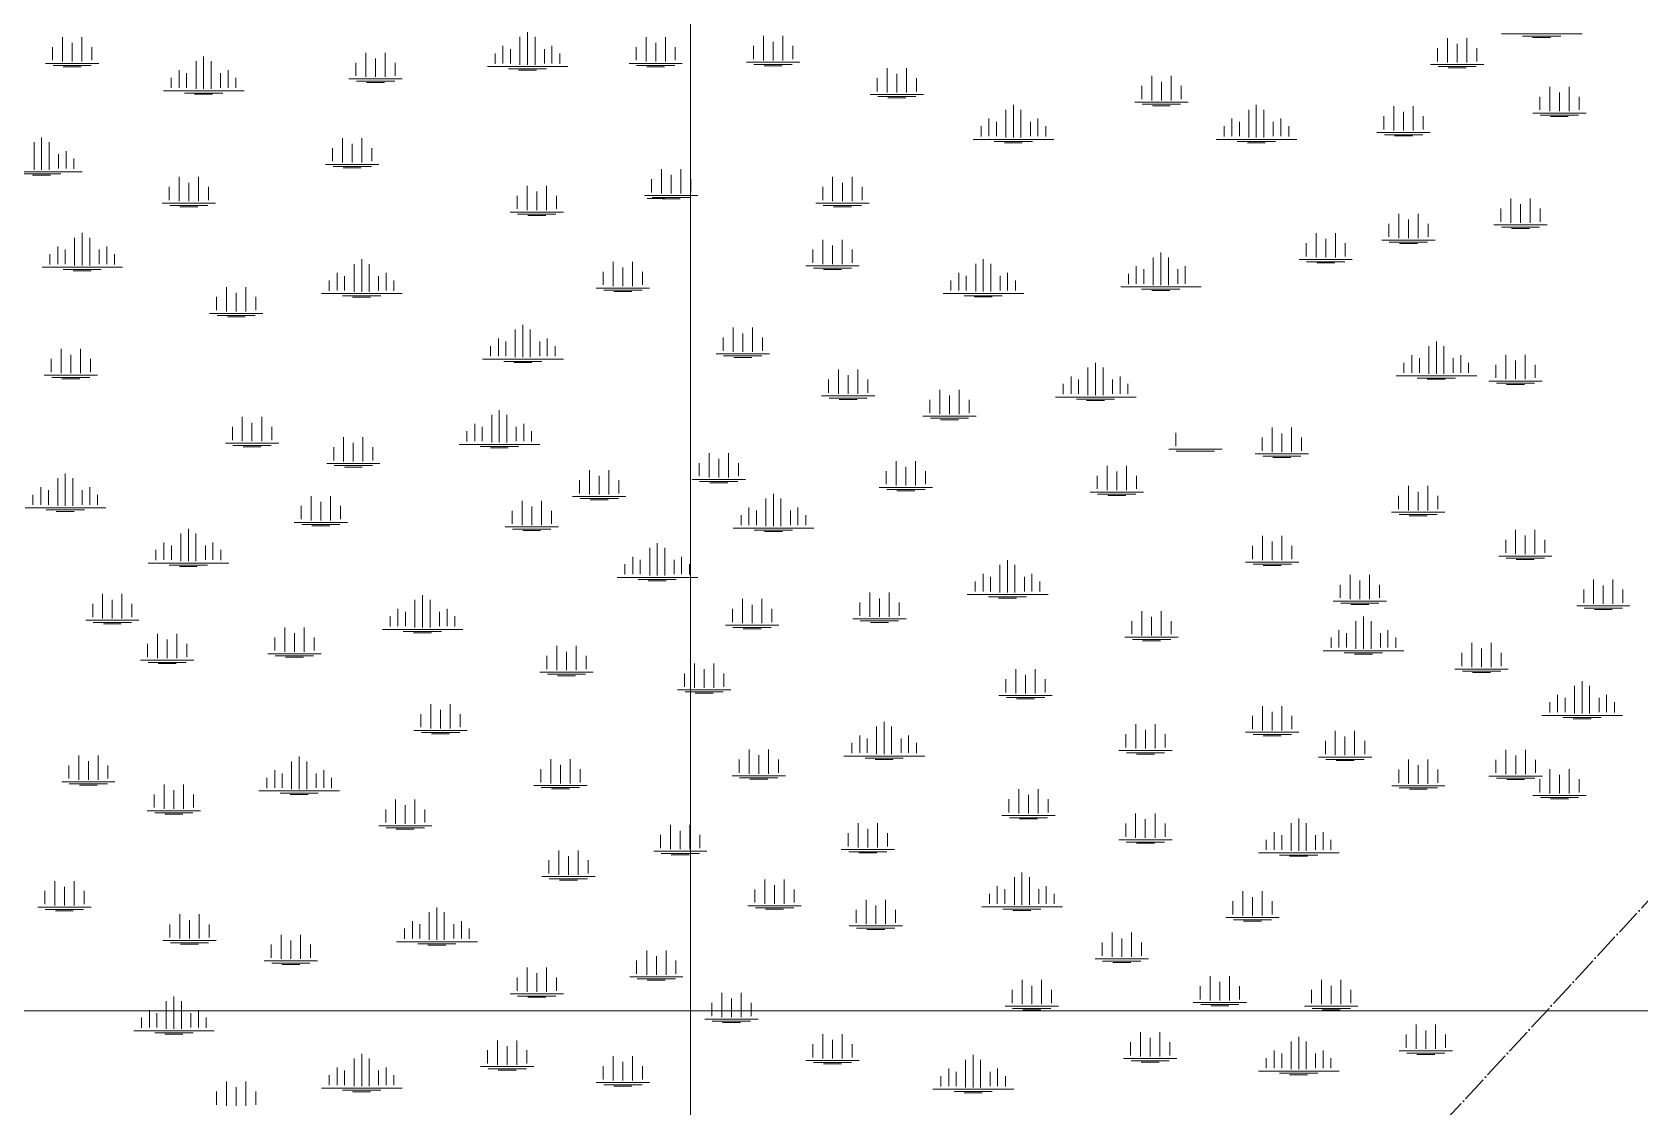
# Model space of a CAD drawing. Header units: metres. Extents: x 405809 to 420020, y 8257398 to 8272141.
# Drawn here: x 408388 to 409882, y 8259911 to 8260909 of the extents above; entities that cross this region are included whole.
import ezdxf

# ---------------------------------------------------------------- set-up
doc = ezdxf.new("R2010")
doc.units = ezdxf.units.M
doc.linetypes.add('ACAD_ISO04W100', pattern=[30, 24, -3, 0, -3])
for name, color, linetype, lineweight in [('BOFEDALES', 112, 'Continuous', 5), ('COORDENADAS', 30, 'Continuous', 5), ('PERT. DE LA RESERVA', 163, 'ACAD_ISO04W100', 30)]:
    doc.layers.add(name, color=color, linetype=linetype, lineweight=lineweight)

msp = doc.modelspace()

# ---------------------------------------------------------------- linework, layer by layer
at = {"layer": 'BOFEDALES'}
for p, q in [((408407.4, 8260895.5), (408407.4, 8260883.2)), ((408416.6, 8260882.1), (408416.6, 8260904.7)), ((408425.6, 8260882.1), (408425.6, 8260899.4)), ((408434.6, 8260882.1), (408434.6, 8260904.7)), ((408443.9, 8260895.5), (408443.9, 8260883.2)), ((408825.9, 8260896.6), (408825.9, 8260880.2)), ((408841.7, 8260879.1), (408841.7, 8260904.9)), ((408848.7, 8260879.1), (408848.7, 8260909.3)), ((408848.7, 8260879.1), (408848.7, 8260904.9)), ((408855.7, 8260879.1), (408855.7, 8260904.9)), ((408871.4, 8260896.6), (408871.4, 8260880.2)), ((408949.5, 8260895.5), (408949.5, 8260883.2)), ((408958.8, 8260882.1), (408958.8, 8260904.7)), ((408967.8, 8260882.1), (408967.8, 8260899.4)), ((408976.8, 8260882.1), (408976.8, 8260904.7)), ((408986, 8260895.5), (408986, 8260883.2)), ((409058.6, 8260896.5), (409058.6, 8260884.2)), ((409067.9, 8260883.1), (409067.9, 8260905.8)), ((409076.9, 8260883.1), (409076.9, 8260900.4)), ((409085.9, 8260883.1), (409085.9, 8260905.8)), ((409095.1, 8260896.5), (409095.1, 8260884.2)), ((409703.4, 8260881.1), (409703.4, 8260903.8)), ((409712.4, 8260881.1), (409712.4, 8260898.4)), ((409721.4, 8260881.1), (409721.4, 8260903.8)), ((409753.5, 8260907.7), (409828.5, 8260907.7)), ((409773.1, 8260905.7), (409808.6, 8260905.7)), ((409782.5, 8260904.4), (409799.2, 8260904.4)), ((408400.9, 8260880.3), (408450.4, 8260880.3)), ((408540.7, 8260856.6), (408540.7, 8260882.3)), ((408547.7, 8260856.6), (408547.7, 8260886.7)), ((408547.7, 8260856.6), (408547.7, 8260882.3)), ((408554.7, 8260856.6), (408554.7, 8260882.3)), ((408689.3, 8260881), (408689.3, 8260868.8)), ((408698.5, 8260867.7), (408698.5, 8260890.3)), ((408707.5, 8260867.7), (408707.5, 8260885)), ((408716.5, 8260867.7), (408716.5, 8260890.3)), ((408725.8, 8260881), (408725.8, 8260868.8)), ((408818.6, 8260889.5), (408818.6, 8260880)), ((408832.9, 8260893.7), (408832.9, 8260880.2)), ((408864.4, 8260893.7), (408864.4, 8260880.2)), ((408878.7, 8260889.5), (408878.7, 8260880)), ((408943, 8260880.3), (408992.5, 8260880.3)), ((409052.1, 8260881.4), (409101.6, 8260881.4)), ((409694.2, 8260894.5), (409694.2, 8260882.2)), ((409730.7, 8260894.5), (409730.7, 8260882.2)), ((408407.9, 8260878.3), (408443.4, 8260878.3)), ((408417.3, 8260877.1), (408434, 8260877.1)), ((408517.7, 8260867), (408517.7, 8260857.5)), ((408525, 8260874), (408525, 8260857.7)), ((408532, 8260871.2), (408532, 8260857.7)), ((408563.5, 8260871.2), (408563.5, 8260857.7)), ((408570.5, 8260874), (408570.5, 8260857.7)), ((408577.8, 8260867), (408577.8, 8260857.5)), ((408682.8, 8260865.9), (408732.3, 8260865.9)), ((408811.4, 8260877.4), (408886.3, 8260877.4)), ((408830.9, 8260875.4), (408866.4, 8260875.4)), ((408840.4, 8260874.1), (408857, 8260874.1)), ((408950, 8260878.3), (408985.5, 8260878.3)), ((408959.4, 8260877.1), (408976.1, 8260877.1)), ((409059.1, 8260879.4), (409094.6, 8260879.4)), ((409068.5, 8260878.1), (409085.2, 8260878.1)), ((409173.6, 8260866.6), (409173.6, 8260854.3)), ((409182.8, 8260853.3), (409182.8, 8260875.9)), ((409191.8, 8260853.3), (409191.8, 8260870.5)), ((409200.8, 8260853.3), (409200.8, 8260875.9)), ((409210.1, 8260866.6), (409210.1, 8260854.3)), ((409428.6, 8260846), (409428.6, 8260868.7)), ((409446.6, 8260846), (409446.6, 8260868.7)), ((409687.7, 8260879.4), (409737.2, 8260879.4)), ((409694.7, 8260877.4), (409730.2, 8260877.4)), ((409704.1, 8260876.1), (409720.7, 8260876.1)), ((408510.4, 8260854.8), (408585.3, 8260854.8)), ((408530, 8260852.8), (408565.5, 8260852.8)), ((408539.4, 8260851.6), (408556, 8260851.6)), ((408689.8, 8260863.9), (408725.3, 8260863.9)), ((408699.2, 8260862.6), (408715.9, 8260862.6)), ((409167.1, 8260851.5), (409216.6, 8260851.5)), ((409419.4, 8260859.4), (409419.4, 8260847.1)), ((409437.6, 8260846), (409437.6, 8260863.3)), ((409455.9, 8260859.4), (409455.9, 8260847.1)), ((409798.4, 8260836), (409798.4, 8260858.6)), ((409807.4, 8260836), (409807.4, 8260853.3)), ((409816.4, 8260836), (409816.4, 8260858.6)), ((409174.1, 8260849.5), (409209.6, 8260849.5)), ((409183.5, 8260848.2), (409200.2, 8260848.2)), ((409293.1, 8260811.5), (409293.1, 8260837.3)), ((409300.1, 8260811.5), (409300.1, 8260841.7)), ((409300.1, 8260811.5), (409300.1, 8260837.3)), ((409307.1, 8260811.5), (409307.1, 8260837.3)), ((409412.9, 8260844.3), (409462.4, 8260844.3)), ((409419.9, 8260842.3), (409455.4, 8260842.3)), ((409429.3, 8260841), (409445.9, 8260841)), ((409518.8, 8260811.5), (409518.8, 8260837.3)), ((409525.8, 8260811.5), (409525.8, 8260841.7)), ((409525.8, 8260811.5), (409525.8, 8260837.3)), ((409532.8, 8260811.5), (409532.8, 8260837.3)), ((409653.6, 8260817.9), (409653.6, 8260840.5)), ((409662.6, 8260817.9), (409662.6, 8260835.2)), ((409671.6, 8260817.9), (409671.6, 8260840.5)), ((409789.2, 8260849.3), (409789.2, 8260837.1)), ((409825.7, 8260849.3), (409825.7, 8260837.1)), ((409270.1, 8260821.9), (409270.1, 8260812.4)), ((409277.4, 8260829), (409277.4, 8260812.6)), ((409284.4, 8260826.1), (409284.4, 8260812.6)), ((409315.9, 8260826.1), (409315.9, 8260812.6)), ((409322.9, 8260829), (409322.9, 8260812.6)), ((409330.2, 8260821.9), (409330.2, 8260812.4)), ((409495.8, 8260821.9), (409495.8, 8260812.4)), ((409503.1, 8260829), (409503.1, 8260812.6)), ((409510.1, 8260826.1), (409510.1, 8260812.6)), ((409541.6, 8260826.1), (409541.6, 8260812.6)), ((409548.6, 8260829), (409548.6, 8260812.6)), ((409555.9, 8260821.9), (409555.9, 8260812.4)), ((409644.4, 8260831.2), (409644.4, 8260819)), ((409680.9, 8260831.2), (409680.9, 8260819)), ((409782.7, 8260834.2), (409832.2, 8260834.2)), ((409789.7, 8260832.2), (409825.2, 8260832.2)), ((409799.1, 8260830.9), (409815.7, 8260830.9)), ((408390.2, 8260781.5), (408390.2, 8260807.2)), ((408397.2, 8260781.5), (408397.2, 8260811.6)), ((408397.2, 8260781.5), (408397.2, 8260807.2)), ((408404.2, 8260781.5), (408404.2, 8260807.2)), ((408676.9, 8260788.3), (408676.9, 8260810.9)), ((408685.9, 8260788.3), (408685.9, 8260805.6)), ((408694.9, 8260788.3), (408694.9, 8260810.9)), ((409262.8, 8260809.7), (409337.7, 8260809.7)), ((409282.4, 8260807.7), (409317.9, 8260807.7)), ((409291.8, 8260806.5), (409308.4, 8260806.5)), ((409488.5, 8260809.7), (409563.5, 8260809.7)), ((409508.1, 8260807.7), (409543.6, 8260807.7)), ((409517.5, 8260806.5), (409534.2, 8260806.5)), ((409637.9, 8260816.1), (409687.4, 8260816.1)), ((409644.9, 8260814.1), (409680.4, 8260814.1)), ((409654.3, 8260812.9), (409671, 8260812.9)), ((408413, 8260796), (408413, 8260782.6)), ((408420, 8260798.9), (408420, 8260782.6)), ((408427.3, 8260791.9), (408427.3, 8260782.4)), ((408667.6, 8260801.6), (408667.6, 8260789.4)), ((408704.1, 8260801.6), (408704.1, 8260789.4)), ((408359.9, 8260779.7), (408434.9, 8260779.7)), ((408379.5, 8260777.7), (408415, 8260777.7)), ((408388.9, 8260776.4), (408405.6, 8260776.4)), ((408661.1, 8260786.5), (408710.6, 8260786.5)), ((408668.1, 8260784.5), (408703.6, 8260784.5)), ((408677.5, 8260783.3), (408694.2, 8260783.3)), ((408973.2, 8260759.4), (408973.2, 8260782.1)), ((408982.2, 8260759.4), (408982.2, 8260776.7)), ((408991.2, 8260759.4), (408991.2, 8260782.1)), ((408515.8, 8260765.6), (408515.8, 8260753.3)), ((408525.1, 8260752.2), (408525.1, 8260774.8)), ((408534.1, 8260752.2), (408534.1, 8260769.5)), ((408543.1, 8260752.2), (408543.1, 8260774.8)), ((408552.3, 8260765.6), (408552.3, 8260753.3)), ((408848.3, 8260744), (408848.3, 8260766.6)), ((408857.3, 8260744), (408857.3, 8260761.3)), ((408866.3, 8260744), (408866.3, 8260766.6)), ((408964, 8260772.8), (408964, 8260760.5)), ((409000.5, 8260772.8), (409000.5, 8260760.5)), ((409123, 8260765.6), (409123, 8260753.3)), ((409132.2, 8260752.2), (409132.2, 8260774.8)), ((409141.2, 8260752.2), (409141.2, 8260769.5)), ((409150.2, 8260752.2), (409150.2, 8260774.8)), ((409159.5, 8260765.6), (409159.5, 8260753.3)), ((408509.3, 8260750.4), (408558.8, 8260750.4)), ((408516.3, 8260748.4), (408551.8, 8260748.4)), ((408525.7, 8260747.2), (408542.4, 8260747.2)), ((408839, 8260757.3), (408839, 8260745.1)), ((408875.5, 8260757.3), (408875.5, 8260745.1)), ((408957.5, 8260757.7), (409007, 8260757.7)), ((408960, 8260754.8), (408976.7, 8260754.8)), ((408964.5, 8260755.7), (409000, 8260755.7)), ((408973.9, 8260754.4), (408990.6, 8260754.4)), ((409116.5, 8260750.4), (409166, 8260750.4)), ((409123.5, 8260748.4), (409159, 8260748.4)), ((409132.9, 8260747.2), (409149.6, 8260747.2)), ((409762.2, 8260732.1), (409762.2, 8260754.7)), ((409771.2, 8260732.1), (409771.2, 8260749.4)), ((409780.2, 8260732.1), (409780.2, 8260754.7)), ((408832.5, 8260742.2), (408882, 8260742.2)), ((408839.5, 8260740.2), (408875, 8260740.2)), ((408848.9, 8260738.9), (408865.6, 8260738.9)), ((409648.9, 8260731.3), (409648.9, 8260719.1)), ((409658.2, 8260718), (409658.2, 8260740.6)), ((409667.2, 8260718), (409667.2, 8260735.3)), ((409676.2, 8260718), (409676.2, 8260740.6)), ((409685.4, 8260731.3), (409685.4, 8260719.1)), ((409753, 8260745.4), (409753, 8260733.2)), ((409789.5, 8260745.4), (409789.5, 8260733.2)), ((408427.9, 8260692.7), (408427.9, 8260718.4)), ((408434.9, 8260692.7), (408434.9, 8260722.9)), ((408434.9, 8260692.7), (408434.9, 8260718.4)), ((408441.9, 8260692.7), (408441.9, 8260718.4)), ((409123, 8260693.9), (409123, 8260716.5)), ((409141, 8260693.9), (409141, 8260716.5)), ((409581.3, 8260699.9), (409581.3, 8260722.5)), ((409590.3, 8260699.9), (409590.3, 8260717.2)), ((409599.3, 8260699.9), (409599.3, 8260722.5)), ((409642.4, 8260716.2), (409691.9, 8260716.2)), ((409746.5, 8260730.3), (409796, 8260730.3)), ((409753.5, 8260728.3), (409789, 8260728.3)), ((409762.9, 8260727), (409779.6, 8260727)), ((408404.8, 8260703.1), (408404.8, 8260693.6)), ((408412.2, 8260710.1), (408412.2, 8260693.8)), ((408419.2, 8260707.3), (408419.2, 8260693.8)), ((408450.7, 8260707.3), (408450.7, 8260693.8)), ((408457.7, 8260710.1), (408457.7, 8260693.8)), ((408465, 8260703.1), (408465, 8260693.6)), ((409113.8, 8260707.3), (409113.8, 8260695)), ((409132, 8260693.9), (409132, 8260711.2)), ((409150.3, 8260707.3), (409150.3, 8260695)), ((409437.1, 8260674.4), (409437.1, 8260704.6)), ((409572, 8260713.2), (409572, 8260701)), ((409608.5, 8260713.2), (409608.5, 8260701)), ((409649.4, 8260714.2), (409684.9, 8260714.2)), ((409658.8, 8260712.9), (409675.5, 8260712.9)), ((408397.6, 8260690.9), (408472.5, 8260690.9)), ((408417.2, 8260688.9), (408452.7, 8260688.9)), ((408426.6, 8260687.7), (408443.2, 8260687.7)), ((408687.6, 8260668.2), (408687.6, 8260693.9)), ((408694.6, 8260668.2), (408694.6, 8260698.3)), ((408694.6, 8260668.2), (408694.6, 8260693.9)), ((408701.6, 8260668.2), (408701.6, 8260693.9)), ((408919.1, 8260686.7), (408919.1, 8260674.5)), ((408928.3, 8260673.4), (408928.3, 8260696)), ((408937.3, 8260673.4), (408937.3, 8260690.7)), ((408946.3, 8260673.4), (408946.3, 8260696)), ((408955.6, 8260686.7), (408955.6, 8260674.5)), ((409107.3, 8260692.1), (409156.8, 8260692.1)), ((409114.3, 8260690.1), (409149.8, 8260690.1)), ((409123.7, 8260688.9), (409140.4, 8260688.9)), ((409249.3, 8260685.7), (409249.3, 8260669.4)), ((409265.1, 8260668.3), (409265.1, 8260694)), ((409272.1, 8260668.3), (409272.1, 8260698.5)), ((409272.1, 8260668.3), (409272.1, 8260694)), ((409279.1, 8260668.3), (409279.1, 8260694)), ((409294.8, 8260685.7), (409294.8, 8260669.4)), ((409414.3, 8260691.8), (409414.3, 8260675.5)), ((409421.3, 8260689), (409421.3, 8260675.5)), ((409430.1, 8260674.4), (409430.1, 8260700.1)), ((409437.1, 8260674.4), (409437.1, 8260700.1)), ((409444.1, 8260674.4), (409444.1, 8260700.1)), ((409452.8, 8260689), (409452.8, 8260675.5)), ((409459.8, 8260691.8), (409459.8, 8260675.5)), ((409565.5, 8260698.1), (409615, 8260698.1)), ((409572.5, 8260696.1), (409608, 8260696.1)), ((409581.9, 8260694.9), (409598.6, 8260694.9)), ((408569.1, 8260649.9), (408569.1, 8260672.5)), ((408587.1, 8260649.9), (408587.1, 8260672.5)), ((408664.5, 8260678.6), (408664.5, 8260669.1)), ((408671.8, 8260685.6), (408671.8, 8260669.3)), ((408678.8, 8260682.7), (408678.8, 8260669.3)), ((408710.3, 8260682.7), (408710.3, 8260669.3)), ((408717.3, 8260685.6), (408717.3, 8260669.3)), ((408724.6, 8260678.6), (408724.6, 8260669.1)), ((408912.6, 8260671.6), (408962.1, 8260671.6)), ((409242, 8260678.7), (409242, 8260669.2)), ((409256.3, 8260682.9), (409256.3, 8260669.4)), ((409287.8, 8260682.9), (409287.8, 8260669.4)), ((409302.1, 8260678.7), (409302.1, 8260669.2)), ((409399.8, 8260672.6), (409474.7, 8260672.6)), ((409407, 8260684.8), (409407, 8260675.3)), ((408559.8, 8260663.3), (408559.8, 8260651)), ((408578.1, 8260649.9), (408578.1, 8260667.2)), ((408596.3, 8260663.3), (408596.3, 8260651)), ((408657.2, 8260666.4), (408732.2, 8260666.4)), ((408676.8, 8260664.4), (408712.3, 8260664.4)), ((408686.2, 8260663.1), (408702.9, 8260663.1)), ((408919.6, 8260669.6), (408955.1, 8260669.6)), ((408929, 8260668.3), (408945.7, 8260668.3)), ((409234.8, 8260666.5), (409309.7, 8260666.5)), ((409254.3, 8260664.5), (409289.8, 8260664.5)), ((409263.8, 8260663.3), (409280.4, 8260663.3)), ((409419.3, 8260670.6), (409454.8, 8260670.6)), ((409428.7, 8260669.4), (409445.4, 8260669.4)), ((408553.3, 8260648.1), (408602.8, 8260648.1)), ((408560.3, 8260646.1), (408595.8, 8260646.1)), ((408569.8, 8260644.9), (408586.4, 8260644.9)), ((408837.3, 8260607.3), (408837.3, 8260633)), ((408844.3, 8260607.3), (408844.3, 8260637.4)), ((408844.3, 8260607.3), (408844.3, 8260633)), ((408851.3, 8260607.3), (408851.3, 8260633)), ((409039.7, 8260612.3), (409039.7, 8260634.9)), ((409048.7, 8260612.3), (409048.7, 8260629.5)), ((409057.7, 8260612.3), (409057.7, 8260634.9)), ((408415.4, 8260592.4), (408415.4, 8260615)), ((408433.4, 8260592.4), (408433.4, 8260615)), ((408814.3, 8260617.7), (408814.3, 8260608.2)), ((408821.6, 8260624.7), (408821.6, 8260608.4)), ((408828.6, 8260621.9), (408828.6, 8260608.4)), ((408860.1, 8260621.9), (408860.1, 8260608.4)), ((408867.1, 8260624.7), (408867.1, 8260608.4)), ((408874.4, 8260617.7), (408874.4, 8260608.2)), ((409030.4, 8260625.6), (409030.4, 8260613.3)), ((409066.9, 8260625.6), (409066.9, 8260613.3)), ((409686.1, 8260591.8), (409686.1, 8260617.5)), ((409693.1, 8260591.8), (409693.1, 8260621.9)), ((409693.1, 8260591.8), (409693.1, 8260617.5)), ((409700.1, 8260591.8), (409700.1, 8260617.5)), ((408406.1, 8260605.8), (408406.1, 8260593.5)), ((408424.4, 8260592.4), (408424.4, 8260609.7)), ((408442.6, 8260605.8), (408442.6, 8260593.5)), ((408807, 8260605.5), (408882, 8260605.5)), ((408826.6, 8260603.5), (408862.1, 8260603.5)), ((408836, 8260602.3), (408852.7, 8260602.3)), ((409023.9, 8260610.5), (409073.4, 8260610.5)), ((409030.9, 8260608.5), (409066.4, 8260608.5)), ((409040.3, 8260607.2), (409057, 8260607.2)), ((409369.4, 8260572.1), (409369.4, 8260597.8)), ((409376.4, 8260572.1), (409376.4, 8260602.2)), ((409376.4, 8260572.1), (409376.4, 8260597.8)), ((409383.4, 8260572.1), (409383.4, 8260597.8)), ((409663, 8260602.2), (409663, 8260592.7)), ((409670.3, 8260609.2), (409670.3, 8260592.9)), ((409677.3, 8260606.4), (409677.3, 8260592.9)), ((409708.8, 8260606.4), (409708.8, 8260592.9)), ((409715.8, 8260609.2), (409715.8, 8260592.9)), ((409723.1, 8260602.2), (409723.1, 8260592.7)), ((409748.4, 8260600.3), (409748.4, 8260588.1)), ((409757.7, 8260587), (409757.7, 8260609.6)), ((409766.7, 8260587), (409766.7, 8260604.3)), ((409775.7, 8260587), (409775.7, 8260609.6)), ((409784.9, 8260600.3), (409784.9, 8260588.1)), ((408399.6, 8260590.6), (408449.1, 8260590.6)), ((408406.6, 8260588.6), (408442.1, 8260588.6)), ((408416.1, 8260587.4), (408432.7, 8260587.4)), ((409128.4, 8260586.5), (409128.4, 8260574.3)), ((409137.7, 8260573.2), (409137.7, 8260595.8)), ((409146.7, 8260573.2), (409146.7, 8260590.5)), ((409155.7, 8260573.2), (409155.7, 8260595.8)), ((409164.9, 8260586.5), (409164.9, 8260574.3)), ((409346.4, 8260582.5), (409346.4, 8260573)), ((409353.7, 8260589.5), (409353.7, 8260573.2)), ((409360.7, 8260586.7), (409360.7, 8260573.2)), ((409392.2, 8260586.7), (409392.2, 8260573.2)), ((409399.2, 8260589.5), (409399.2, 8260573.2)), ((409406.5, 8260582.5), (409406.5, 8260573)), ((409655.8, 8260590), (409730.7, 8260590)), ((409675.3, 8260588), (409710.8, 8260588)), ((409684.7, 8260586.8), (409701.4, 8260586.8)), ((409741.9, 8260585.2), (409791.4, 8260585.2)), ((409748.9, 8260583.2), (409784.4, 8260583.2)), ((409758.4, 8260581.9), (409775, 8260581.9)), ((409121.9, 8260571.4), (409171.4, 8260571.4)), ((409128.9, 8260569.4), (409164.4, 8260569.4)), ((409138.4, 8260568.2), (409155, 8260568.2)), ((409222.5, 8260567.7), (409222.5, 8260555.5)), ((409231.8, 8260554.4), (409231.8, 8260577)), ((409240.8, 8260554.4), (409240.8, 8260571.7)), ((409249.8, 8260554.4), (409249.8, 8260577)), ((409259, 8260567.7), (409259, 8260555.5)), ((409339.1, 8260570.3), (409414.1, 8260570.3)), ((409358.7, 8260568.3), (409394.2, 8260568.3)), ((409368.1, 8260567.1), (409384.8, 8260567.1)), ((408583.7, 8260529.2), (408583.7, 8260551.8)), ((408601.7, 8260529.2), (408601.7, 8260551.8)), ((408815.5, 8260528.1), (408815.5, 8260553.8)), ((408822.5, 8260528.1), (408822.5, 8260558.2)), ((408822.5, 8260528.1), (408822.5, 8260553.8)), ((408829.5, 8260528.1), (408829.5, 8260553.8)), ((409216, 8260552.6), (409265.5, 8260552.6)), ((408574.5, 8260542.5), (408574.5, 8260530.3)), ((408592.7, 8260529.2), (408592.7, 8260546.5)), ((408611, 8260542.5), (408611, 8260530.3)), ((408792.4, 8260538.5), (408792.4, 8260529)), ((408799.7, 8260545.5), (408799.7, 8260529.2)), ((408806.7, 8260542.7), (408806.7, 8260529.2)), ((408838.2, 8260542.7), (408838.2, 8260529.2)), ((408845.2, 8260545.5), (408845.2, 8260529.2)), ((408852.5, 8260538.5), (408852.5, 8260529)), ((409223, 8260550.6), (409258.5, 8260550.6)), ((409232.4, 8260549.3), (409249.1, 8260549.3)), ((409451, 8260537.1), (409451, 8260524.8)), ((409540.5, 8260519.2), (409540.5, 8260541.9)), ((409549.5, 8260519.2), (409549.5, 8260536.5)), ((409558.5, 8260519.2), (409558.5, 8260541.9)), ((408568, 8260527.4), (408617.5, 8260527.4)), ((408575, 8260525.4), (408610.5, 8260525.4)), ((408584.4, 8260524.2), (408601.1, 8260524.2)), ((408668.6, 8260523.7), (408668.6, 8260511.5)), ((408677.8, 8260510.4), (408677.8, 8260533)), ((408686.8, 8260510.4), (408686.8, 8260527.7)), ((408695.8, 8260510.4), (408695.8, 8260533)), ((408705.1, 8260523.7), (408705.1, 8260511.5)), ((408785.2, 8260526.3), (408860.1, 8260526.3)), ((408804.7, 8260524.3), (408840.2, 8260524.3)), ((408814.2, 8260523.1), (408830.8, 8260523.1)), ((409444.5, 8260522), (409494, 8260522)), ((409531.3, 8260532.6), (409531.3, 8260520.3)), ((409567.8, 8260532.6), (409567.8, 8260520.3)), ((408662.1, 8260508.6), (408711.6, 8260508.6)), ((408669.1, 8260506.6), (408704.6, 8260506.6)), ((409008.1, 8260508.9), (409008.1, 8260496.7)), ((409017.4, 8260495.6), (409017.4, 8260518.2)), ((409026.4, 8260495.6), (409026.4, 8260512.9)), ((409035.4, 8260495.6), (409035.4, 8260518.2)), ((409044.7, 8260508.9), (409044.7, 8260496.7)), ((409191.2, 8260488.2), (409191.2, 8260510.8)), ((409209.2, 8260488.2), (409209.2, 8260510.8)), ((409451.5, 8260520), (409487, 8260520)), ((409524.8, 8260517.5), (409574.3, 8260517.5)), ((409531.8, 8260515.5), (409567.3, 8260515.5)), ((409541.2, 8260514.2), (409557.9, 8260514.2)), ((408412.2, 8260469.2), (408412.2, 8260494.9)), ((408419.2, 8260469.2), (408419.2, 8260499.3)), ((408419.2, 8260469.2), (408419.2, 8260494.9)), ((408426.2, 8260469.2), (408426.2, 8260494.9)), ((408678.5, 8260505.3), (408695.1, 8260505.3)), ((408897.1, 8260493.1), (408897.1, 8260480.8)), ((408906.3, 8260479.8), (408906.3, 8260502.4)), ((408915.3, 8260479.8), (408915.3, 8260497)), ((408924.3, 8260479.8), (408924.3, 8260502.4)), ((408933.6, 8260493.1), (408933.6, 8260480.8)), ((409001.6, 8260493.8), (409051.2, 8260493.8)), ((409008.6, 8260491.8), (409044.2, 8260491.8)), ((409181.9, 8260501.5), (409181.9, 8260489.3)), ((409200.2, 8260488.2), (409200.2, 8260505.5)), ((409218.5, 8260501.5), (409218.5, 8260489.3)), ((409377.9, 8260497.1), (409377.9, 8260484.9)), ((409387.1, 8260483.8), (409387.1, 8260506.4)), ((409396.1, 8260483.8), (409396.1, 8260501.1)), ((409405.1, 8260483.8), (409405.1, 8260506.4)), ((409414.4, 8260497.1), (409414.4, 8260484.9)), ((408389.2, 8260479.6), (408389.2, 8260470.1)), ((408396.5, 8260486.6), (408396.5, 8260470.3)), ((408403.5, 8260483.7), (408403.5, 8260470.3)), ((408435, 8260483.7), (408435, 8260470.3)), ((408442, 8260486.6), (408442, 8260470.3)), ((408449.3, 8260479.6), (408449.3, 8260470.1)), ((408647.7, 8260455.7), (408647.7, 8260478.3)), ((408665.7, 8260455.7), (408665.7, 8260478.3)), ((408890.6, 8260478), (408940.1, 8260478)), ((409018.1, 8260490.5), (409034.7, 8260490.5)), ((409077.1, 8260450.3), (409077.1, 8260480.5)), ((409175.4, 8260486.4), (409225, 8260486.4)), ((409182.4, 8260484.4), (409218, 8260484.4)), ((409191.9, 8260483.1), (409208.5, 8260483.1)), ((409371.4, 8260482), (409420.9, 8260482)), ((409378.4, 8260480), (409413.9, 8260480)), ((409387.8, 8260478.8), (409404.5, 8260478.8)), ((409658, 8260478.4), (409658, 8260466.1)), ((409667.2, 8260465), (409667.2, 8260487.7)), ((409676.2, 8260465), (409676.2, 8260482.3)), ((409685.2, 8260465), (409685.2, 8260487.7)), ((409694.5, 8260478.4), (409694.5, 8260466.1)), ((408381.9, 8260467.4), (408456.9, 8260467.4)), ((408401.5, 8260465.4), (408437, 8260465.4)), ((408410.9, 8260464.1), (408427.6, 8260464.1)), ((408638.4, 8260469.1), (408638.4, 8260456.8)), ((408656.7, 8260455.7), (408656.7, 8260473)), ((408674.9, 8260469.1), (408674.9, 8260456.8)), ((408834.3, 8260464.7), (408834.3, 8260452.4)), ((408843.6, 8260451.4), (408843.6, 8260474)), ((408852.6, 8260451.4), (408852.6, 8260468.6)), ((408861.6, 8260451.4), (408861.6, 8260474)), ((408870.9, 8260464.7), (408870.9, 8260452.4)), ((408897.5, 8260476), (408933.1, 8260476)), ((408907, 8260474.7), (408923.6, 8260474.7)), ((409054.4, 8260467.8), (409054.4, 8260451.4)), ((409061.4, 8260464.9), (409061.4, 8260451.4)), ((409070.1, 8260450.3), (409070.1, 8260476.1)), ((409077.1, 8260450.3), (409077.1, 8260476.1)), ((409084.1, 8260450.3), (409084.1, 8260476.1)), ((409092.9, 8260464.9), (409092.9, 8260451.4)), ((409099.9, 8260467.8), (409099.9, 8260451.4)), ((409651.5, 8260463.3), (409701, 8260463.3)), ((408533.6, 8260417.9), (408533.6, 8260448)), ((408631.9, 8260453.9), (408681.4, 8260453.9)), ((408638.9, 8260451.9), (408674.4, 8260451.9)), ((408648.3, 8260450.7), (408665, 8260450.7)), ((408827.8, 8260449.6), (408877.4, 8260449.6)), ((408834.8, 8260447.6), (408870.4, 8260447.6)), ((409039.8, 8260448.5), (409114.8, 8260448.5)), ((409047.1, 8260460.7), (409047.1, 8260451.2)), ((409107.2, 8260460.7), (409107.2, 8260451.2)), ((409658.5, 8260461.3), (409694, 8260461.3)), ((409667.9, 8260460), (409684.5, 8260460)), ((409766.7, 8260424.4), (409766.7, 8260447)), ((409784.7, 8260424.4), (409784.7, 8260447)), ((408510.8, 8260435.3), (408510.8, 8260419)), ((408517.8, 8260432.4), (408517.8, 8260419)), ((408526.6, 8260417.9), (408526.6, 8260443.6)), ((408533.6, 8260417.9), (408533.6, 8260443.6)), ((408540.6, 8260417.9), (408540.6, 8260443.6)), ((408549.4, 8260432.4), (408549.4, 8260419)), ((408556.4, 8260435.3), (408556.4, 8260419)), ((408844.3, 8260446.3), (408860.9, 8260446.3)), ((408969.2, 8260404.6), (408969.2, 8260434.7)), ((409059.4, 8260446.5), (409094.9, 8260446.5)), ((409068.8, 8260445.3), (409085.5, 8260445.3)), ((409522.4, 8260432), (409522.4, 8260419.8)), ((409531.6, 8260418.7), (409531.6, 8260441.3)), ((409540.6, 8260418.7), (409540.6, 8260436)), ((409549.6, 8260418.7), (409549.6, 8260441.3)), ((409558.9, 8260432), (409558.9, 8260419.8)), ((409757.5, 8260437.7), (409757.5, 8260425.5)), ((409775.7, 8260424.4), (409775.7, 8260441.7)), ((409794, 8260437.7), (409794, 8260425.5)), ((408503.5, 8260428.3), (408503.5, 8260418.8)), ((408563.7, 8260428.3), (408563.7, 8260418.8)), ((408946.4, 8260422), (408946.4, 8260405.7)), ((408953.4, 8260419.1), (408953.4, 8260405.7)), ((408962.2, 8260404.6), (408962.2, 8260430.3)), ((408969.2, 8260404.6), (408969.2, 8260430.3)), ((408976.2, 8260404.6), (408976.2, 8260430.3)), ((408984.9, 8260419.1), (408984.9, 8260405.7)), ((408991.9, 8260422), (408991.9, 8260405.7)), ((409294.6, 8260388.6), (409294.6, 8260418.8)), ((409515.9, 8260416.9), (409565.4, 8260416.9)), ((409751, 8260422.6), (409800.5, 8260422.6)), ((409758, 8260420.6), (409793.5, 8260420.6)), ((409767.4, 8260419.3), (409784.1, 8260419.3)), ((408496.3, 8260416.1), (408571.2, 8260416.1)), ((408515.8, 8260414.1), (408551.4, 8260414.1)), ((408525.3, 8260412.8), (408541.9, 8260412.8)), ((408931.9, 8260402.8), (409006.8, 8260402.8)), ((408939.1, 8260415), (408939.1, 8260405.5)), ((408999.3, 8260415), (408999.3, 8260405.5)), ((409271.9, 8260406.1), (409271.9, 8260389.7)), ((409278.9, 8260403.2), (409278.9, 8260389.7)), ((409287.6, 8260388.6), (409287.6, 8260414.3)), ((409294.6, 8260388.6), (409294.6, 8260414.3)), ((409301.6, 8260388.6), (409301.6, 8260414.3)), ((409310.4, 8260403.2), (409310.4, 8260389.7)), ((409317.4, 8260406.1), (409317.4, 8260389.7)), ((409522.9, 8260414.9), (409558.4, 8260414.9)), ((409532.3, 8260413.7), (409548.9, 8260413.7)), ((409613, 8260382.6), (409613, 8260405.2)), ((409631, 8260382.6), (409631, 8260405.2)), ((408453.9, 8260364.7), (408453.9, 8260387.4)), ((408471.9, 8260364.7), (408471.9, 8260387.4)), ((408951.4, 8260400.8), (408986.9, 8260400.8)), ((408960.9, 8260399.5), (408977.5, 8260399.5)), ((409166.6, 8260366), (409166.6, 8260388.7)), ((409184.6, 8260366), (409184.6, 8260388.7)), ((409264.6, 8260399), (409264.6, 8260389.5)), ((409324.7, 8260399), (409324.7, 8260389.5)), ((409603.8, 8260395.9), (409603.8, 8260383.7)), ((409622, 8260382.6), (409622, 8260399.9)), ((409640.3, 8260395.9), (409640.3, 8260383.7)), ((409830, 8260391.4), (409830, 8260379.1)), ((409839.2, 8260378.1), (409839.2, 8260400.7)), ((409848.2, 8260378.1), (409848.2, 8260395.3)), ((409857.2, 8260378.1), (409857.2, 8260400.7)), ((409866.5, 8260391.4), (409866.5, 8260379.1)), ((408444.7, 8260378.1), (408444.7, 8260365.8)), ((408462.9, 8260364.7), (408462.9, 8260382)), ((408481.2, 8260378.1), (408481.2, 8260365.8)), ((408728.3, 8260373.6), (408728.3, 8260357.3)), ((408744.1, 8260356.2), (408744.1, 8260381.9)), ((408751.1, 8260356.2), (408751.1, 8260386.3)), ((408751.1, 8260356.2), (408751.1, 8260381.9)), ((408758.1, 8260356.2), (408758.1, 8260381.9)), ((408773.9, 8260373.6), (408773.9, 8260357.3)), ((409039.1, 8260373.4), (409039.1, 8260361.1)), ((409048.3, 8260360.1), (409048.3, 8260382.7)), ((409057.3, 8260360.1), (409057.3, 8260377.3)), ((409066.3, 8260360.1), (409066.3, 8260382.7)), ((409075.6, 8260373.4), (409075.6, 8260361.1)), ((409157.4, 8260379.4), (409157.4, 8260367.1)), ((409175.6, 8260366), (409175.6, 8260383.3)), ((409193.9, 8260379.4), (409193.9, 8260367.1)), ((409257.3, 8260386.8), (409332.3, 8260386.8)), ((409276.9, 8260384.8), (409312.4, 8260384.8)), ((409286.3, 8260383.6), (409303, 8260383.6)), ((409597.3, 8260380.8), (409646.8, 8260380.8)), ((409604.3, 8260378.8), (409639.8, 8260378.8)), ((409613.7, 8260377.5), (409630.4, 8260377.5)), ((409823.5, 8260376.3), (409873, 8260376.3)), ((409830.5, 8260374.3), (409866, 8260374.3)), ((409839.9, 8260373), (409856.6, 8260373)), ((408438.2, 8260363), (408487.7, 8260363)), ((408445.2, 8260361), (408480.7, 8260361)), ((408454.6, 8260359.7), (408471.3, 8260359.7)), ((408721, 8260366.6), (408721, 8260357.1)), ((408735.3, 8260370.7), (408735.3, 8260357.3)), ((408766.9, 8260370.7), (408766.9, 8260357.3)), ((408781.2, 8260366.6), (408781.2, 8260357.1)), ((409032.6, 8260358.3), (409082.1, 8260358.3)), ((409150.9, 8260364.3), (409200.4, 8260364.3)), ((409157.9, 8260362.3), (409193.4, 8260362.3)), ((409167.3, 8260361), (409184, 8260361)), ((409410.2, 8260362.2), (409410.2, 8260350)), ((409419.5, 8260348.9), (409419.5, 8260371.5)), ((409428.5, 8260348.9), (409428.5, 8260366.2)), ((409437.5, 8260348.9), (409437.5, 8260371.5)), ((409446.8, 8260362.2), (409446.8, 8260350)), ((409618.4, 8260336.4), (409618.4, 8260362.1)), ((409625.4, 8260336.4), (409625.4, 8260366.5)), ((409625.4, 8260336.4), (409625.4, 8260362.1)), ((409632.4, 8260336.4), (409632.4, 8260362.1)), ((408504.8, 8260327.6), (408504.8, 8260350.2)), ((408513.8, 8260327.6), (408513.8, 8260344.9)), ((408522.8, 8260327.6), (408522.8, 8260350.2)), ((408613.8, 8260346.9), (408613.8, 8260334.7)), ((408623.1, 8260333.6), (408623.1, 8260356.2)), ((408632.1, 8260333.6), (408632.1, 8260350.9)), ((408641.1, 8260333.6), (408641.1, 8260356.2)), ((408650.4, 8260346.9), (408650.4, 8260334.7)), ((408713.8, 8260354.4), (408788.7, 8260354.4)), ((408733.3, 8260352.4), (408768.9, 8260352.4)), ((408742.8, 8260351.1), (408759.4, 8260351.1)), ((409039.6, 8260356.3), (409075.1, 8260356.3)), ((409049, 8260355), (409065.7, 8260355)), ((409403.7, 8260347.1), (409453.3, 8260347.1)), ((409410.7, 8260345.1), (409446.3, 8260345.1)), ((409420.2, 8260343.9), (409436.8, 8260343.9)), ((409595.3, 8260346.8), (409595.3, 8260337.3)), ((409602.6, 8260353.8), (409602.6, 8260337.5)), ((409609.6, 8260350.9), (409609.6, 8260337.5)), ((409641.1, 8260350.9), (409641.1, 8260337.5)), ((409648.1, 8260353.8), (409648.1, 8260337.5)), ((409655.4, 8260346.8), (409655.4, 8260337.3)), ((408495.6, 8260340.9), (408495.6, 8260328.7)), ((408532.1, 8260340.9), (408532.1, 8260328.7)), ((408607.3, 8260331.8), (408656.9, 8260331.8)), ((408614.3, 8260329.8), (408649.9, 8260329.8)), ((408623.8, 8260328.6), (408640.4, 8260328.6)), ((408866.7, 8260329.8), (408866.7, 8260317.5)), ((408876, 8260316.5), (408876, 8260339.1)), ((408885, 8260316.5), (408885, 8260333.7)), ((408894, 8260316.5), (408894, 8260339.1)), ((408903.2, 8260329.8), (408903.2, 8260317.5)), ((409588, 8260334.6), (409663, 8260334.6)), ((409607.6, 8260332.6), (409643.1, 8260332.6)), ((409617, 8260331.3), (409633.7, 8260331.3)), ((409716.9, 8260332.7), (409716.9, 8260320.4)), ((409726.1, 8260319.3), (409726.1, 8260342)), ((409735.1, 8260319.3), (409735.1, 8260336.6)), ((409744.1, 8260319.3), (409744.1, 8260342)), ((409753.4, 8260332.7), (409753.4, 8260320.4)), ((408489.1, 8260325.8), (408538.6, 8260325.8)), ((408496.1, 8260323.8), (408531.6, 8260323.8)), ((408505.5, 8260322.6), (408522.1, 8260322.6)), ((408860.2, 8260314.7), (408909.7, 8260314.7)), ((408867.2, 8260312.7), (408902.7, 8260312.7)), ((408994.6, 8260313.5), (408994.6, 8260301.2)), ((409003.9, 8260300.1), (409003.9, 8260322.8)), ((409012.9, 8260300.1), (409012.9, 8260317.4)), ((409021.9, 8260300.1), (409021.9, 8260322.8)), ((409031.1, 8260313.5), (409031.1, 8260301.2)), ((409302.5, 8260294.8), (409302.5, 8260317.5)), ((409320.5, 8260294.8), (409320.5, 8260317.5)), ((409710.4, 8260317.6), (409759.9, 8260317.6)), ((409717.4, 8260315.6), (409752.9, 8260315.6)), ((409726.8, 8260314.3), (409743.5, 8260314.3)), ((408876.6, 8260311.4), (408893.3, 8260311.4)), ((408988.1, 8260298.4), (409037.6, 8260298.4)), ((409293.2, 8260308.2), (409293.2, 8260295.9)), ((409311.5, 8260294.8), (409311.5, 8260312.1)), ((409329.7, 8260308.2), (409329.7, 8260295.9)), ((409821.5, 8260276.3), (409821.5, 8260302)), ((409828.5, 8260276.3), (409828.5, 8260306.4)), ((409828.5, 8260276.3), (409828.5, 8260302)), ((409835.5, 8260276.3), (409835.5, 8260302)), ((408758.9, 8260262.4), (408758.9, 8260285)), ((408776.9, 8260262.4), (408776.9, 8260285)), ((408995.1, 8260296.4), (409030.6, 8260296.4)), ((409004.6, 8260295.1), (409021.2, 8260295.1)), ((409286.7, 8260293.1), (409336.2, 8260293.1)), ((409293.7, 8260291.1), (409329.2, 8260291.1)), ((409303.1, 8260289.8), (409319.8, 8260289.8)), ((409531.6, 8260260.6), (409531.6, 8260283.2)), ((409549.6, 8260260.6), (409549.6, 8260283.2)), ((409798.4, 8260286.7), (409798.4, 8260277.2)), ((409805.7, 8260293.7), (409805.7, 8260277.4)), ((409812.7, 8260290.8), (409812.7, 8260277.4)), ((409844.3, 8260290.8), (409844.3, 8260277.4)), ((409851.3, 8260293.7), (409851.3, 8260277.4)), ((409858.6, 8260286.7), (409858.6, 8260277.2)), ((408749.7, 8260275.7), (408749.7, 8260263.5)), ((408767.9, 8260262.4), (408767.9, 8260279.7)), ((408786.2, 8260275.7), (408786.2, 8260263.5)), ((409180, 8260238.5), (409180, 8260268.6)), ((409522.4, 8260274), (409522.4, 8260261.7)), ((409540.6, 8260260.6), (409540.6, 8260277.9)), ((409558.9, 8260274), (409558.9, 8260261.7)), ((409791.2, 8260274.5), (409866.1, 8260274.5)), ((409810.7, 8260272.5), (409846.3, 8260272.5)), ((409820.2, 8260271.3), (409836.8, 8260271.3)), ((408743.2, 8260260.6), (408792.7, 8260260.6)), ((408750.2, 8260258.6), (408785.7, 8260258.6)), ((408759.6, 8260257.4), (408776.3, 8260257.4)), ((409157.3, 8260255.9), (409157.3, 8260239.6)), ((409164.3, 8260253), (409164.3, 8260239.6)), ((409173, 8260238.5), (409173, 8260264.2)), ((409180, 8260238.5), (409180, 8260264.2)), ((409187, 8260238.5), (409187, 8260264.2)), ((409195.8, 8260253), (409195.8, 8260239.6)), ((409202.8, 8260255.9), (409202.8, 8260239.6)), ((409404.6, 8260257), (409404.6, 8260244.8)), ((409413.8, 8260243.7), (409413.8, 8260266.3)), ((409422.8, 8260243.7), (409422.8, 8260261)), ((409431.8, 8260243.7), (409431.8, 8260266.3)), ((409441.1, 8260257), (409441.1, 8260244.8)), ((409515.9, 8260258.8), (409565.4, 8260258.8)), ((409522.9, 8260256.8), (409558.4, 8260256.8)), ((409532.3, 8260255.6), (409548.9, 8260255.6)), ((409599.2, 8260237.5), (409599.2, 8260260.1)), ((409608.2, 8260237.5), (409608.2, 8260254.8)), ((409617.2, 8260237.5), (409617.2, 8260260.1)), ((409054.6, 8260220.2), (409054.6, 8260242.9)), ((409072.6, 8260220.2), (409072.6, 8260242.9)), ((409150, 8260248.9), (409150, 8260239.4)), ((409210.1, 8260248.9), (409210.1, 8260239.4)), ((409398.1, 8260241.9), (409447.6, 8260241.9)), ((409405.1, 8260239.9), (409440.6, 8260239.9)), ((409414.5, 8260238.6), (409431.2, 8260238.6)), ((409590, 8260250.9), (409590, 8260238.6)), ((409626.5, 8260250.9), (409626.5, 8260238.6)), ((409757.8, 8260220), (409757.8, 8260242.6)), ((409775.8, 8260220), (409775.8, 8260242.6)), ((408422.4, 8260228.1), (408422.4, 8260215.8)), ((408431.7, 8260214.7), (408431.7, 8260237.3)), ((408440.7, 8260214.7), (408440.7, 8260232)), ((408449.7, 8260214.7), (408449.7, 8260237.3)), ((408458.9, 8260228.1), (408458.9, 8260215.8)), ((408613.8, 8260223.5), (408613.8, 8260207.1)), ((408629.5, 8260206), (408629.5, 8260231.8)), ((408636.5, 8260206), (408636.5, 8260236.2)), ((408636.5, 8260206), (408636.5, 8260231.8)), ((408643.5, 8260206), (408643.5, 8260231.8)), ((408659.3, 8260223.5), (408659.3, 8260207.1)), ((408861, 8260224.6), (408861, 8260212.3)), ((408870.3, 8260211.2), (408870.3, 8260233.9)), ((408879.3, 8260211.2), (408879.3, 8260228.5)), ((408888.3, 8260211.2), (408888.3, 8260233.9)), ((408897.6, 8260224.6), (408897.6, 8260212.3)), ((409045.3, 8260233.6), (409045.3, 8260221.3)), ((409063.6, 8260220.2), (409063.6, 8260237.5)), ((409081.8, 8260233.6), (409081.8, 8260221.3)), ((409142.7, 8260236.7), (409217.7, 8260236.7)), ((409162.3, 8260234.7), (409197.8, 8260234.7)), ((409171.7, 8260233.5), (409188.4, 8260233.5)), ((409583.5, 8260235.7), (409633, 8260235.7)), ((409590.5, 8260233.7), (409626, 8260233.7)), ((409599.9, 8260232.5), (409616.6, 8260232.5)), ((409658.1, 8260224.3), (409658.1, 8260212)), ((409667.3, 8260210.9), (409667.3, 8260233.6)), ((409676.3, 8260210.9), (409676.3, 8260228.2)), ((409685.3, 8260210.9), (409685.3, 8260233.6)), ((409694.6, 8260224.3), (409694.6, 8260212)), ((409748.5, 8260233.3), (409748.5, 8260221.1)), ((409766.8, 8260220), (409766.8, 8260237.3)), ((409785.1, 8260233.3), (409785.1, 8260221.1)), ((409798.5, 8260201.9), (409798.5, 8260224.5)), ((409816.5, 8260201.9), (409816.5, 8260224.5)), ((408415.9, 8260212.9), (408465.4, 8260212.9)), ((408422.9, 8260210.9), (408458.4, 8260210.9)), ((408432.3, 8260209.7), (408449, 8260209.7)), ((408511, 8260187.8), (408511, 8260210.4)), ((408529, 8260187.8), (408529, 8260210.4)), ((408606.4, 8260216.5), (408606.4, 8260207)), ((408620.8, 8260220.6), (408620.8, 8260207.1)), ((408652.3, 8260220.6), (408652.3, 8260207.1)), ((408666.6, 8260216.5), (408666.6, 8260207)), ((408854.5, 8260209.5), (408904.1, 8260209.5)), ((409038.8, 8260218.5), (409088.3, 8260218.5)), ((409045.8, 8260216.5), (409081.3, 8260216.5)), ((409055.3, 8260215.2), (409071.9, 8260215.2)), ((409651.6, 8260209.2), (409701.1, 8260209.2)), ((409742, 8260218.2), (409791.6, 8260218.2)), ((409749, 8260216.2), (409784.6, 8260216.2)), ((409758.5, 8260214.9), (409775.1, 8260214.9)), ((409789.3, 8260215.2), (409789.3, 8260203)), ((409807.5, 8260201.9), (409807.5, 8260219.2)), ((409825.8, 8260215.2), (409825.8, 8260203)), ((408501.8, 8260201.1), (408501.8, 8260188.9)), ((408520, 8260187.8), (408520, 8260205.1)), ((408538.3, 8260201.1), (408538.3, 8260188.9)), ((408599.2, 8260204.3), (408674.1, 8260204.3)), ((408618.8, 8260202.3), (408654.3, 8260202.3)), ((408628.2, 8260201), (408644.8, 8260201)), ((408726.1, 8260173.8), (408726.1, 8260196.4)), ((408744.1, 8260173.8), (408744.1, 8260196.4)), ((408861.5, 8260207.5), (408897.1, 8260207.5)), ((408871, 8260206.2), (408887.6, 8260206.2)), ((409295.9, 8260196.7), (409295.9, 8260184.4)), ((409305.2, 8260183.3), (409305.2, 8260205.9)), ((409314.2, 8260183.3), (409314.2, 8260200.6)), ((409323.2, 8260183.3), (409323.2, 8260205.9)), ((409332.4, 8260196.7), (409332.4, 8260184.4)), ((409658.6, 8260207.2), (409694.1, 8260207.2)), ((409668, 8260205.9), (409684.7, 8260205.9)), ((409782.8, 8260200.1), (409832.3, 8260200.1)), ((409789.8, 8260198.1), (409825.3, 8260198.1)), ((409799.2, 8260196.9), (409815.8, 8260196.9)), ((408495.3, 8260186), (408544.8, 8260186)), ((408502.3, 8260184), (408537.8, 8260184)), ((408511.7, 8260182.7), (408528.4, 8260182.7)), ((408716.9, 8260187.1), (408716.9, 8260174.9)), ((408735.1, 8260173.8), (408735.1, 8260191.1)), ((408753.4, 8260187.1), (408753.4, 8260174.9)), ((409289.4, 8260181.5), (409338.9, 8260181.5)), ((409296.4, 8260179.5), (409331.9, 8260179.5)), ((409305.8, 8260178.3), (409322.5, 8260178.3)), ((409413.7, 8260160.7), (409413.7, 8260183.3)), ((409422.7, 8260160.7), (409422.7, 8260178)), ((409431.7, 8260160.7), (409431.7, 8260183.3)), ((409565.2, 8260148.6), (409565.2, 8260178.7)), ((408710.4, 8260172), (408759.9, 8260172)), ((408717.4, 8260170), (408752.9, 8260170)), ((408726.8, 8260168.8), (408743.5, 8260168.8)), ((408972.4, 8260163.5), (408972.4, 8260151.2)), ((408981.6, 8260150.1), (408981.6, 8260172.7)), ((408990.6, 8260150.1), (408990.6, 8260167.4)), ((408999.6, 8260150.1), (408999.6, 8260172.7)), ((409008.9, 8260163.5), (409008.9, 8260151.2)), ((409146.6, 8260165), (409146.6, 8260152.8)), ((409155.9, 8260151.7), (409155.9, 8260174.3)), ((409164.9, 8260151.7), (409164.9, 8260169)), ((409173.9, 8260151.7), (409173.9, 8260174.3)), ((409183.1, 8260165), (409183.1, 8260152.8)), ((409404.5, 8260174.1), (409404.5, 8260161.8)), ((409441, 8260174.1), (409441, 8260161.8)), ((409542.4, 8260166), (409542.4, 8260149.7)), ((409549.4, 8260163.1), (409549.4, 8260149.7)), ((409558.2, 8260148.6), (409558.2, 8260174.3)), ((409565.2, 8260148.6), (409565.2, 8260174.3)), ((409572.2, 8260148.6), (409572.2, 8260174.3)), ((409580.9, 8260163.1), (409580.9, 8260149.7)), ((409587.9, 8260166), (409587.9, 8260149.7)), ((408877.7, 8260126.5), (408877.7, 8260149.1)), ((408895.7, 8260126.5), (408895.7, 8260149.1)), ((408965.9, 8260148.3), (409015.4, 8260148.3)), ((409140.1, 8260149.9), (409189.6, 8260149.9)), ((409398, 8260158.9), (409447.5, 8260158.9)), ((409405, 8260156.9), (409440.5, 8260156.9)), ((409414.4, 8260155.7), (409431.1, 8260155.7)), ((409535.1, 8260159), (409535.1, 8260149.5)), ((409595.2, 8260159), (409595.2, 8260149.5)), ((408868.4, 8260139.9), (408868.4, 8260127.6)), ((408886.7, 8260126.5), (408886.7, 8260143.8)), ((408904.9, 8260139.9), (408904.9, 8260127.6)), ((408972.9, 8260146.3), (409008.4, 8260146.3)), ((408982.3, 8260145.1), (408998.9, 8260145.1)), ((409147.1, 8260147.9), (409182.6, 8260147.9)), ((409156.5, 8260146.7), (409173.2, 8260146.7)), ((409527.9, 8260146.8), (409602.8, 8260146.8)), ((409547.4, 8260144.8), (409582.9, 8260144.8)), ((409556.8, 8260143.6), (409573.5, 8260143.6)), ((408409.4, 8260098), (408409.4, 8260120.6)), ((408427.4, 8260098), (408427.4, 8260120.6)), ((408861.9, 8260124.7), (408911.4, 8260124.7)), ((408868.9, 8260122.7), (408904.4, 8260122.7)), ((408878.3, 8260121.5), (408895, 8260121.5)), ((409069.2, 8260099.5), (409069.2, 8260122.1)), ((409087.2, 8260099.5), (409087.2, 8260122.1)), ((409301, 8260098.4), (409301, 8260124.1)), ((409308, 8260098.4), (409308, 8260128.6)), ((409308, 8260098.4), (409308, 8260124.1)), ((409315, 8260098.4), (409315, 8260124.1)), ((408400.1, 8260111.4), (408400.1, 8260099.1)), ((408418.4, 8260098), (408418.4, 8260115.3)), ((408436.7, 8260111.4), (408436.7, 8260099.1)), ((409060, 8260112.8), (409060, 8260100.6)), ((409078.2, 8260099.5), (409078.2, 8260116.8)), ((409096.5, 8260112.8), (409096.5, 8260100.6)), ((409163.3, 8260080.7), (409163.3, 8260103.3)), ((409181.3, 8260080.7), (409181.3, 8260103.3)), ((409277.9, 8260108.8), (409277.9, 8260099.3)), ((409285.2, 8260115.8), (409285.2, 8260099.5)), ((409292.2, 8260113), (409292.2, 8260099.5)), ((409323.7, 8260113), (409323.7, 8260099.5)), ((409330.7, 8260115.8), (409330.7, 8260099.5)), ((409338, 8260108.8), (409338, 8260099.3)), ((409513.3, 8260088.5), (409513.3, 8260111.1)), ((409522.3, 8260088.5), (409522.3, 8260105.7)), ((409531.3, 8260088.5), (409531.3, 8260111.1)), ((408393.6, 8260096.2), (408443.2, 8260096.2)), ((408400.6, 8260094.2), (408436.2, 8260094.2)), ((408410.1, 8260093), (408426.7, 8260093)), ((408525.7, 8260067.1), (408525.7, 8260089.7)), ((408543.7, 8260067.1), (408543.7, 8260089.7)), ((408757.4, 8260066), (408757.4, 8260091.7)), ((408764.4, 8260066), (408764.4, 8260096.1)), ((408764.4, 8260066), (408764.4, 8260091.7)), ((408771.4, 8260066), (408771.4, 8260091.7)), ((409053.5, 8260097.7), (409103, 8260097.7)), ((409060.5, 8260095.7), (409096, 8260095.7)), ((409069.9, 8260094.5), (409086.6, 8260094.5)), ((409154, 8260094), (409154, 8260081.8)), ((409172.3, 8260080.7), (409172.3, 8260098)), ((409190.6, 8260094), (409190.6, 8260081.8)), ((409270.7, 8260096.6), (409345.6, 8260096.6)), ((409290.2, 8260094.6), (409325.7, 8260094.6)), ((409299.6, 8260093.4), (409316.3, 8260093.4)), ((409504, 8260101.8), (409504, 8260089.6)), ((409540.5, 8260101.8), (409540.5, 8260089.6)), ((408516.4, 8260080.4), (408516.4, 8260068.1)), ((408534.7, 8260067.1), (408534.7, 8260084.3)), ((408552.9, 8260080.4), (408552.9, 8260068.1)), ((408734.4, 8260076.4), (408734.4, 8260066.9)), ((408741.7, 8260083.4), (408741.7, 8260067.1)), ((408748.7, 8260080.5), (408748.7, 8260067.1)), ((408780.2, 8260080.5), (408780.2, 8260067.1)), ((408787.2, 8260083.4), (408787.2, 8260067.1)), ((408794.5, 8260076.4), (408794.5, 8260066.9)), ((409147.5, 8260078.9), (409197.1, 8260078.9)), ((409154.5, 8260076.9), (409190.1, 8260076.9)), ((409164, 8260075.6), (409180.6, 8260075.6)), ((409497.5, 8260086.7), (409547, 8260086.7)), ((409504.5, 8260084.7), (409540, 8260084.7)), ((409513.9, 8260083.4), (409530.6, 8260083.4)), ((408509.9, 8260065.3), (408559.4, 8260065.3)), ((408516.9, 8260063.3), (408552.4, 8260063.3)), ((408526.4, 8260062), (408543, 8260062)), ((408610.5, 8260061.6), (408610.5, 8260049.3)), ((408619.8, 8260048.2), (408619.8, 8260070.8)), ((408628.8, 8260048.2), (408628.8, 8260065.5)), ((408637.8, 8260048.2), (408637.8, 8260070.8)), ((408647, 8260061.6), (408647, 8260049.3)), ((408727.1, 8260064.2), (408802.1, 8260064.2)), ((408746.7, 8260062.2), (408782.2, 8260062.2)), ((408756.1, 8260060.9), (408772.8, 8260060.9)), ((409382.5, 8260063.4), (409382.5, 8260051.2)), ((409391.8, 8260050.1), (409391.8, 8260072.7)), ((409400.8, 8260050.1), (409400.8, 8260067.3)), ((409409.8, 8260050.1), (409409.8, 8260072.7)), ((409419.1, 8260063.4), (409419.1, 8260051.2)), ((408604, 8260046.4), (408653.5, 8260046.4)), ((408611, 8260044.4), (408646.5, 8260044.4)), ((408950.1, 8260046.8), (408950.1, 8260034.5)), ((408959.4, 8260033.4), (408959.4, 8260056.1)), ((408968.4, 8260033.4), (408968.4, 8260050.7)), ((408977.4, 8260033.4), (408977.4, 8260056.1)), ((408986.6, 8260046.8), (408986.6, 8260034.5)), ((409376, 8260048.3), (409425.6, 8260048.3)), ((409383, 8260046.3), (409418.6, 8260046.3)), ((409392.5, 8260045), (409409.1, 8260045)), ((408620.4, 8260043.2), (408637.1, 8260043.2)), ((408839, 8260031), (408839, 8260018.7)), ((408848.3, 8260017.6), (408848.3, 8260040.2)), ((408857.3, 8260017.6), (408857.3, 8260034.9)), ((408866.3, 8260017.6), (408866.3, 8260040.2)), ((408875.5, 8260031), (408875.5, 8260018.7)), ((408943.6, 8260031.7), (408993.1, 8260031.7)), ((408950.6, 8260029.7), (408986.1, 8260029.7)), ((409308.2, 8260006.1), (409308.2, 8260028.7)), ((409326.2, 8260006.1), (409326.2, 8260028.7)), ((409483, 8260009.6), (409483, 8260032.3)), ((409501, 8260009.6), (409501, 8260032.3)), ((409586.4, 8260006.1), (409586.4, 8260028.7)), ((409604.4, 8260006.1), (409604.4, 8260028.7)), ((408832.5, 8260015.8), (408882, 8260015.8)), ((408839.5, 8260013.8), (408875, 8260013.8)), ((408960, 8260028.4), (408976.7, 8260028.4)), ((409029.2, 8259994.1), (409029.2, 8260016.8)), ((409047.2, 8259994.1), (409047.2, 8260016.8)), ((409298.9, 8260019.4), (409298.9, 8260007.2)), ((409317.2, 8260006.1), (409317.2, 8260023.4)), ((409335.4, 8260019.4), (409335.4, 8260007.2)), ((409473.7, 8260023), (409473.7, 8260010.7)), ((409492, 8260009.6), (409492, 8260026.9)), ((409510.2, 8260023), (409510.2, 8260010.7)), ((409577.2, 8260019.4), (409577.2, 8260007.2)), ((409595.4, 8260006.1), (409595.4, 8260023.4)), ((409613.7, 8260019.4), (409613.7, 8260007.2)), ((408497.4, 8260000.7), (408497.4, 8259984.4)), ((408513.1, 8259983.3), (408513.1, 8260009)), ((408520.1, 8259983.3), (408520.1, 8260013.4)), ((408520.1, 8259983.3), (408520.1, 8260009)), ((408527.1, 8259983.3), (408527.1, 8260009)), ((408542.9, 8260000.7), (408542.9, 8259984.4)), ((408848.9, 8260012.6), (408865.6, 8260012.6)), ((409019.9, 8260007.5), (409019.9, 8259995.2)), ((409038.2, 8259994.1), (409038.2, 8260011.4)), ((409056.5, 8260007.5), (409056.5, 8259995.2)), ((409292.4, 8260004.3), (409341.9, 8260004.3)), ((409299.4, 8260002.3), (409334.9, 8260002.3)), ((409308.9, 8260001), (409325.5, 8260001)), ((409467.2, 8260007.9), (409516.7, 8260007.9)), ((409474.2, 8260005.9), (409509.7, 8260005.9)), ((409483.6, 8260004.6), (409500.3, 8260004.6)), ((409570.7, 8260004.3), (409620.2, 8260004.3)), ((409577.7, 8260002.3), (409613.2, 8260002.3)), ((409587.1, 8260001), (409603.7, 8260001)), ((408490.1, 8259993.7), (408490.1, 8259984.2)), ((408504.4, 8259997.8), (408504.4, 8259984.4)), ((408535.9, 8259997.8), (408535.9, 8259984.4)), ((408550.2, 8259993.7), (408550.2, 8259984.2)), ((409013.4, 8259992.4), (409063, 8259992.4)), ((409020.4, 8259990.4), (409056, 8259990.4)), ((409029.9, 8259989.1), (409046.5, 8259989.1)), ((409674.3, 8259964.6), (409674.3, 8259987.2)), ((409692.3, 8259964.6), (409692.3, 8259987.2)), ((408482.8, 8259981.5), (408557.7, 8259981.5)), ((408502.4, 8259979.5), (408537.9, 8259979.5)), ((408511.8, 8259978.2), (408528.4, 8259978.2)), ((408820.9, 8259950), (408820.9, 8259972.6)), ((408838.9, 8259950), (408838.9, 8259972.6)), ((409113.8, 8259969.1), (409113.8, 8259956.8)), ((409123, 8259955.7), (409123, 8259978.3)), ((409132, 8259955.7), (409132, 8259973)), ((409141, 8259955.7), (409141, 8259978.3)), ((409150.3, 8259969.1), (409150.3, 8259956.8)), ((409409, 8259970.8), (409409, 8259958.6)), ((409418.3, 8259957.5), (409418.3, 8259980.1)), ((409427.3, 8259957.5), (409427.3, 8259974.8)), ((409436.3, 8259957.5), (409436.3, 8259980.1)), ((409445.5, 8259970.8), (409445.5, 8259958.6)), ((409558.2, 8259945.8), (409558.2, 8259971.5)), ((409565.2, 8259945.8), (409565.2, 8259975.9)), ((409565.2, 8259945.8), (409565.2, 8259971.5)), ((409572.2, 8259945.8), (409572.2, 8259971.5)), ((409665.1, 8259977.9), (409665.1, 8259965.7)), ((409683.3, 8259964.6), (409683.3, 8259981.9)), ((409701.6, 8259977.9), (409701.6, 8259965.7)), ((408687.6, 8259930), (408687.6, 8259955.7)), ((408694.6, 8259930), (408694.6, 8259960.1)), ((408694.6, 8259930), (408694.6, 8259955.7)), ((408701.6, 8259930), (408701.6, 8259955.7)), ((408811.6, 8259963.4), (408811.6, 8259951.1)), ((408829.9, 8259950), (408829.9, 8259967.3)), ((408848.1, 8259963.4), (408848.1, 8259951.1)), ((408928.3, 8259935.2), (408928.3, 8259957.8)), ((408946.3, 8259935.2), (408946.3, 8259957.8)), ((409107.3, 8259953.9), (409156.8, 8259953.9)), ((409255.7, 8259928.9), (409255.7, 8259954.6)), ((409262.7, 8259928.9), (409262.7, 8259959)), ((409262.7, 8259928.9), (409262.7, 8259954.6)), ((409269.7, 8259928.9), (409269.7, 8259954.6)), ((409402.5, 8259955.7), (409452, 8259955.7)), ((409535.1, 8259956.2), (409535.1, 8259946.7)), ((409542.4, 8259963.2), (409542.4, 8259946.9)), ((409549.4, 8259960.3), (409549.4, 8259946.9)), ((409580.9, 8259960.3), (409580.9, 8259946.9)), ((409587.9, 8259963.2), (409587.9, 8259946.9)), ((409595.2, 8259956.2), (409595.2, 8259946.7)), ((409658.6, 8259962.8), (409708.1, 8259962.8)), ((409665.6, 8259960.8), (409701.1, 8259960.8)), ((409675, 8259959.6), (409691.6, 8259959.6)), ((408664.5, 8259940.4), (408664.5, 8259930.9)), ((408671.8, 8259947.4), (408671.8, 8259931.1)), ((408678.8, 8259944.5), (408678.8, 8259931.1)), ((408710.3, 8259944.5), (408710.3, 8259931.1)), ((408717.3, 8259947.4), (408717.3, 8259931.1)), ((408724.6, 8259940.4), (408724.6, 8259930.9)), ((408805.1, 8259948.2), (408854.6, 8259948.2)), ((408812.1, 8259946.2), (408847.6, 8259946.2)), ((408821.5, 8259945), (408838.2, 8259945)), ((408919.1, 8259948.5), (408919.1, 8259936.3)), ((408937.3, 8259935.2), (408937.3, 8259952.5)), ((408955.6, 8259948.5), (408955.6, 8259936.3)), ((409114.3, 8259951.9), (409149.8, 8259951.9)), ((409123.7, 8259950.7), (409140.4, 8259950.7)), ((409232.7, 8259939.3), (409232.7, 8259929.8)), ((409240, 8259946.3), (409240, 8259929.9)), ((409247, 8259943.4), (409247, 8259929.9)), ((409278.5, 8259943.4), (409278.5, 8259929.9)), ((409285.5, 8259946.3), (409285.5, 8259929.9)), ((409292.8, 8259939.3), (409292.8, 8259929.8)), ((409409.5, 8259953.7), (409445, 8259953.7)), ((409418.9, 8259952.4), (409435.6, 8259952.4)), ((409527.9, 8259944), (409602.8, 8259944)), ((409547.4, 8259942), (409582.9, 8259942)), ((409556.8, 8259940.7), (409573.5, 8259940.7)), ((408559.8, 8259925.1), (408559.8, 8259912.8)), ((408569.1, 8259911.7), (408569.1, 8259934.3)), ((408578.1, 8259911.7), (408578.1, 8259929)), ((408587.1, 8259911.7), (408587.1, 8259934.3)), ((408596.3, 8259925.1), (408596.3, 8259912.8)), ((408657.2, 8259928.2), (408732.2, 8259928.2)), ((408676.8, 8259926.2), (408712.3, 8259926.2)), ((408686.2, 8259924.9), (408702.9, 8259924.9)), ((408912.6, 8259933.4), (408962.1, 8259933.4)), ((408919.6, 8259931.4), (408955.1, 8259931.4)), ((408929, 8259930.1), (408945.7, 8259930.1)), ((409225.4, 8259927.1), (409300.4, 8259927.1)), ((409245, 8259925.1), (409280.5, 8259925.1)), ((409254.4, 8259923.8), (409271.1, 8259923.8))]:
    msp.add_line(p, q, dxfattribs=at)
at = {"layer": 'COORDENADAS'}
for p, q in [((409000, 8271350), (409000, 8257550)), ((406200, 8260000), (419600, 8260000))]:
    msp.add_line(p, q, dxfattribs=at)
at = {"layer": 'PERT. DE LA RESERVA'}
msp.add_lwpolyline([(410553.2, 8260820.7), (407534.1, 8257550)], dxfattribs=at)

doc.saveas('drawing.dxf')
